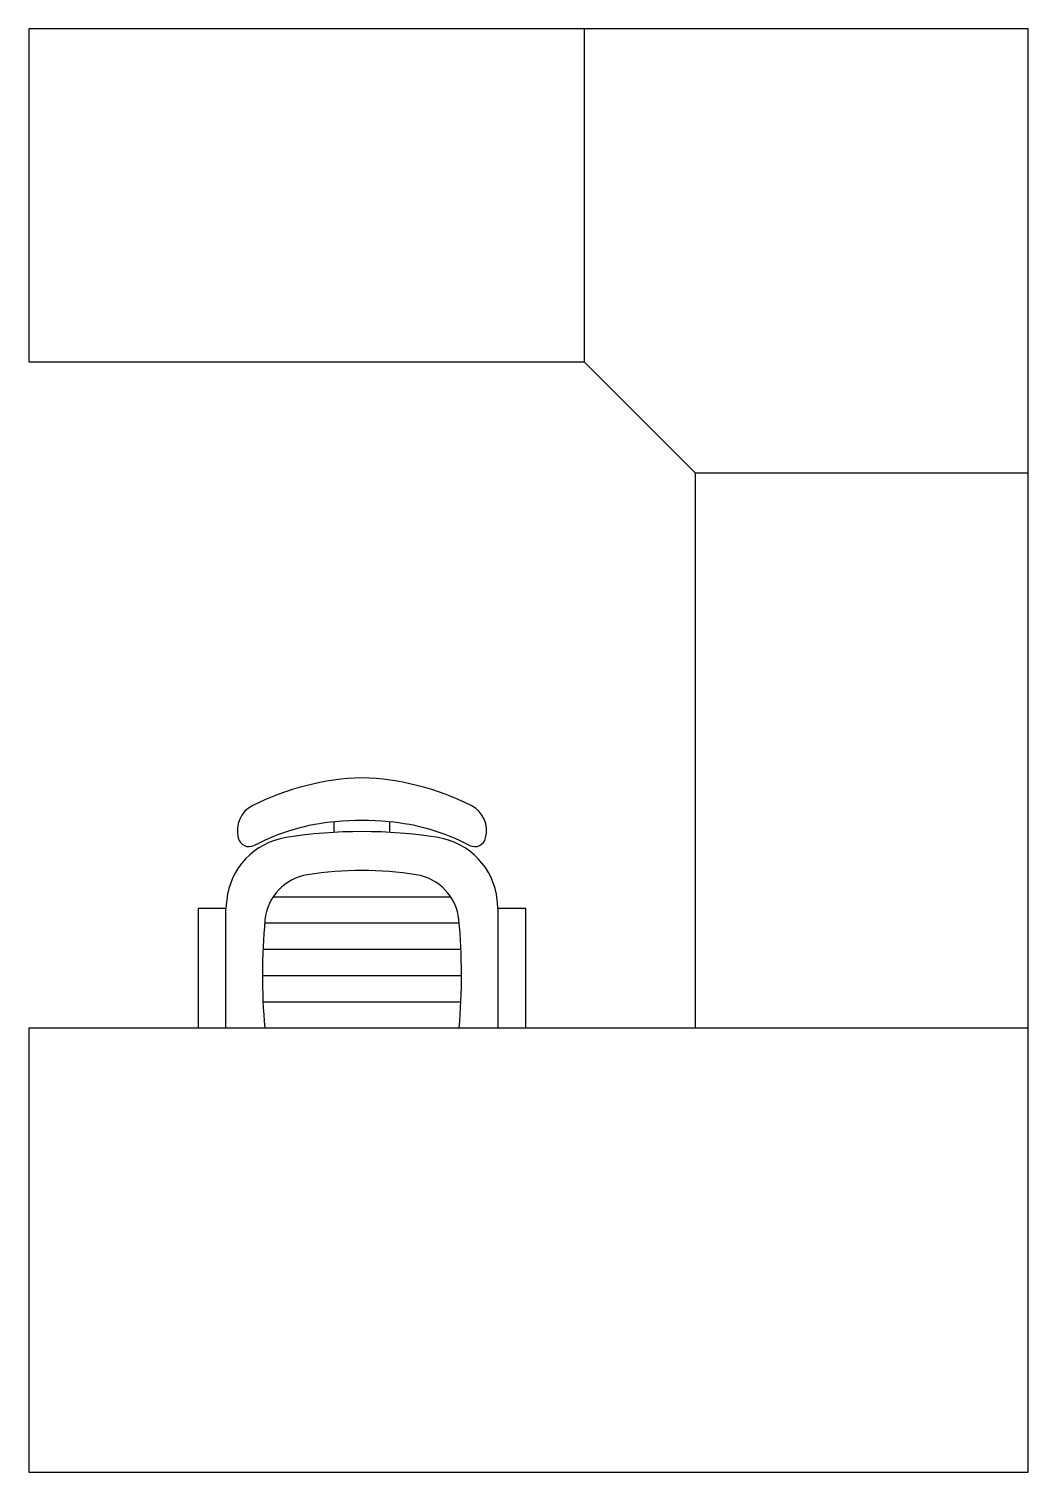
# Model space of a CAD drawing. Header units: millimetres. Extents: x -774.77 to -772.97, y 2708.24 to 2710.84.
import ezdxf

# ---------------------------------------------------------------- set-up
doc = ezdxf.new("R2010")
doc.units = ezdxf.units.MM
doc.header["$LTSCALE"] = 10
doc.layers.add('Móveis_cadeiras', color=2, linetype='Continuous')
doc.layers.add('Móveis_estações', color=2, linetype='Continuous')

msp = doc.modelspace()

# ---------------------------------------------------------------- linework, layer by layer
at = {"layer": 'Móveis_cadeiras'}
for p, q in [((-774.2215, 2709.3954), (-774.2215, 2709.4144)), ((-774.1215, 2709.3954), (-774.1215, 2709.4144))]:
    msp.add_line(p, q, dxfattribs=at)
at = {"layer": 'Móveis_cadeiras', "color": 1}
for p, q in [((-774.3313, 2709.2794), (-774.0117, 2709.2794)), ((-774.3467, 2709.2321), (-773.9963, 2709.2321)), ((-774.3498, 2709.1848), (-773.9932, 2709.1848)), ((-774.3508, 2709.1375), (-773.9921, 2709.1375)), ((-774.3498, 2709.0902), (-773.9932, 2709.0902))]:
    msp.add_line(p, q, dxfattribs=at)
at = {"layer": 'Móveis_cadeiras'}
for points in [[(-773.9488, 2709.3853, 0.35992), (-773.9748, 2709.4437, 0.10805), (-774.1715, 2709.4938, 0.10805), (-774.3682, 2709.4437, 0.35992), (-774.3942, 2709.3853)], [(-774.3085, 2709.3859, 0.340817), (-774.4151, 2709.2733, 0.002688), (-774.4165, 2709.258, 0.328643)], [(-773.9265, 2709.258, 0.002688), (-773.9279, 2709.2733, 0.340817), (-774.0345, 2709.3859, 0.07931), (-774.3085, 2709.3859, 0.340817)], [(-773.9964, 2709.0428, 0.045416), (-773.9968, 2709.2378, 0.340817), (-774.0736, 2709.3189, 0.079866), (-774.2694, 2709.3189, 0.340817), (-774.3462, 2709.2378, 0.045416), (-774.3466, 2709.0428, 0.045416)]]:
    msp.add_lwpolyline(points, format="xyb", dxfattribs=at)
for points in [[(-774.4165, 2709.0428), (-774.4165, 2709.258), (-774.4665, 2709.258), (-774.4665, 2709.0428)], [(-773.8765, 2709.0428), (-773.8765, 2709.258), (-773.9265, 2709.258), (-773.9265, 2709.0428)]]:
    msp.add_lwpolyline(points, dxfattribs=at)
for centre, radius, start, end in [((-774.1877, 2709.0339), 0.3818, 94.7148, 117.7352), ((-774.1715, 2708.9215), 0.4952, 84.4899, 95.5101), ((-774.1553, 2709.0339), 0.3818, 62.2648, 85.2852), ((-774.3747, 2709.3896), 0.02, 192.3844, 297.7352), ((-773.9683, 2709.3896), 0.02, 242.2648, 347.6156)]:
    msp.add_arc(centre, radius, start, end, dxfattribs=at)
at = {"layer": 'Móveis_estações'}
for p, q in [((-774.7715, 2710.8428), (-774.7715, 2710.2428)), ((-773.7715, 2710.8428), (-774.7715, 2710.8428)), ((-772.9715, 2710.8428), (-773.7715, 2710.8428)), ((-773.7715, 2710.8428), (-773.7715, 2710.2428)), ((-772.9715, 2710.0428), (-772.9715, 2710.8428)), ((-774.7715, 2710.2428), (-773.7715, 2710.2428)), ((-773.5715, 2710.0428), (-773.7715, 2710.2428)), ((-773.5715, 2710.0428), (-773.5715, 2709.0428)), ((-773.5715, 2710.0428), (-772.9715, 2710.0428)), ((-772.9715, 2709.0428), (-772.9715, 2710.0428)), ((-774.7715, 2709.0428), (-774.7715, 2708.2428)), ((-772.9715, 2709.0428), (-774.7715, 2709.0428)), ((-772.9715, 2708.2428), (-772.9715, 2709.0428)), ((-774.7715, 2708.2428), (-772.9715, 2708.2428))]:
    msp.add_line(p, q, dxfattribs=at)

doc.saveas('drawing.dxf')
